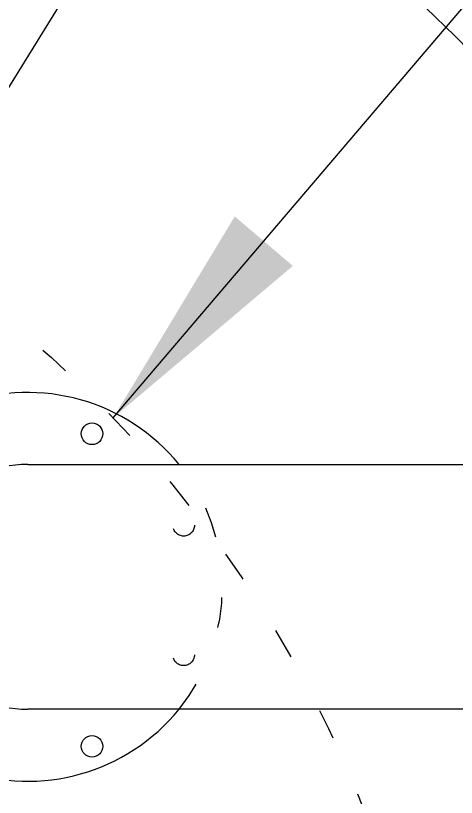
# Model space of a CAD drawing. Extents: x 0 to 216, y -5 to 280.
# Drawn here: x 132.38 to 136.9, y 201.17 to 209.19 of the extents above; entities that cross this region are included whole.
import ezdxf

# ---------------------------------------------------------------- set-up
doc = ezdxf.new("R2010")
doc.units = 0
doc.header["$LTSCALE"] = 10
doc.header["$MEASUREMENT"] = 0
doc.linetypes.add('SHORT_DASH', pattern=[0.125, 0.03125, -0.0625, 0.03125])
doc.layers.add('CADdetails-7-VERYFINE', color=7, linetype='CONTINUOUS')
doc.layers.add('CADdetails-9-EXTRAFINE', color=9, linetype='CONTINUOUS')
doc.styles.add('CADdetails-DIMENSIONS', font='ARIALN.TTF', dxfattribs={"height": 2.38})
doc.dimstyles.new('CADdetails-LEADER', dxfattribs={"dimtxt": 2.38, "dimasz": 2.38, "dimexe": 0.5, "dimexo": 1.5, "dimgap": 1, "dimtad": 0, "dimzin": 0, "dimdsep": 46, "dimtxsty": 'CADdetails-DIMENSIONS', "dimcen": 1, "dimclrd": 256, "dimclre": 256, "dimclrt": 256, "dimadec": 0, "dimazin": 0, "dimtfac": 1, "dimtdec": 4, "dimtofl": 0, "dimtmove": 0, "dimatfit": 3, "dimfxl": 1, "dimtolj": 1, "dimtzin": 0, "dimarcsym": 0})

msp = doc.modelspace()

# ---------------------------------------------------------------- linework, layer by layer
at = {"layer": 'CADdetails-9-EXTRAFINE', "linetype": 'Continuous'}
for p, q in [((132.5062, 204.5856), (136.9838, 204.5856)), ((136.9838, 202.0748), (132.5062, 202.0748))]:
    msp.add_line(p, q, dxfattribs=at)
msp.add_lwpolyline([(127.1422, 204.8968, 0), (127.1431, 204.9479, -0.000148)], format="xyb", dxfattribs=at)
for centre, radius in [((124.406, 196.4993), 18.5358), ((124.406, 196.4993), 17.6496), ((133.1638, 204.9008), 0.1108), ((133.1638, 201.6942), 0.1108)]:
    msp.add_circle(centre, radius, dxfattribs=at)
at = {"layer": 'CADdetails-9-EXTRAFINE', "linetype": 'SHORT_DASH'}
for centre, radius in [((124.406, 196.4993), 18.3143), ((124.406, 196.4993), 12.4064), ((134.103, 203.9616), 0.1108), ((134.103, 202.6334), 0.1108)]:
    msp.add_circle(centre, radius, dxfattribs=at)
at = {"layer": 'CADdetails-9-EXTRAFINE', "linetype": 'Continuous'}
for radius, start, end in [(1.9939, 39.0228, 320.9772), (1.2554, 90, 270)]:
    msp.add_arc((132.5062, 203.3302), radius, start, end, dxfattribs=at)
at = {"layer": 'CADdetails-9-EXTRAFINE', "linetype": 'SHORT_DASH'}
msp.add_arc((132.5062, 203.3302), 1.9939, 320.9772, 39.0228, dxfattribs=at)

# ---------------------------------------------------------------- leaders
at = {"layer": 'CADdetails-7-VERYFINE', "annotation_type": 0, "has_hookline": 1, "hookline_direction": 0}
for points in [[(128.9355, 205.9518), (130.0548, 220.6728), (130.8125, 220.6728)], [(128.9759, 204.0032), (132.0266, 216.6259), (132.7843, 216.6259)], [(130.1018, 204.8833), (137.3656, 216.6259), (138.1233, 216.6259)], [(133.3814, 205.0645), (139.7335, 212.5246), (140.4912, 212.5246)]]:
    msp.add_leader(points, dimstyle='CADdetails-LEADER', override={"dimgap": 1, "dimtad": 0}, dxfattribs=at)

doc.saveas('drawing.dxf')
